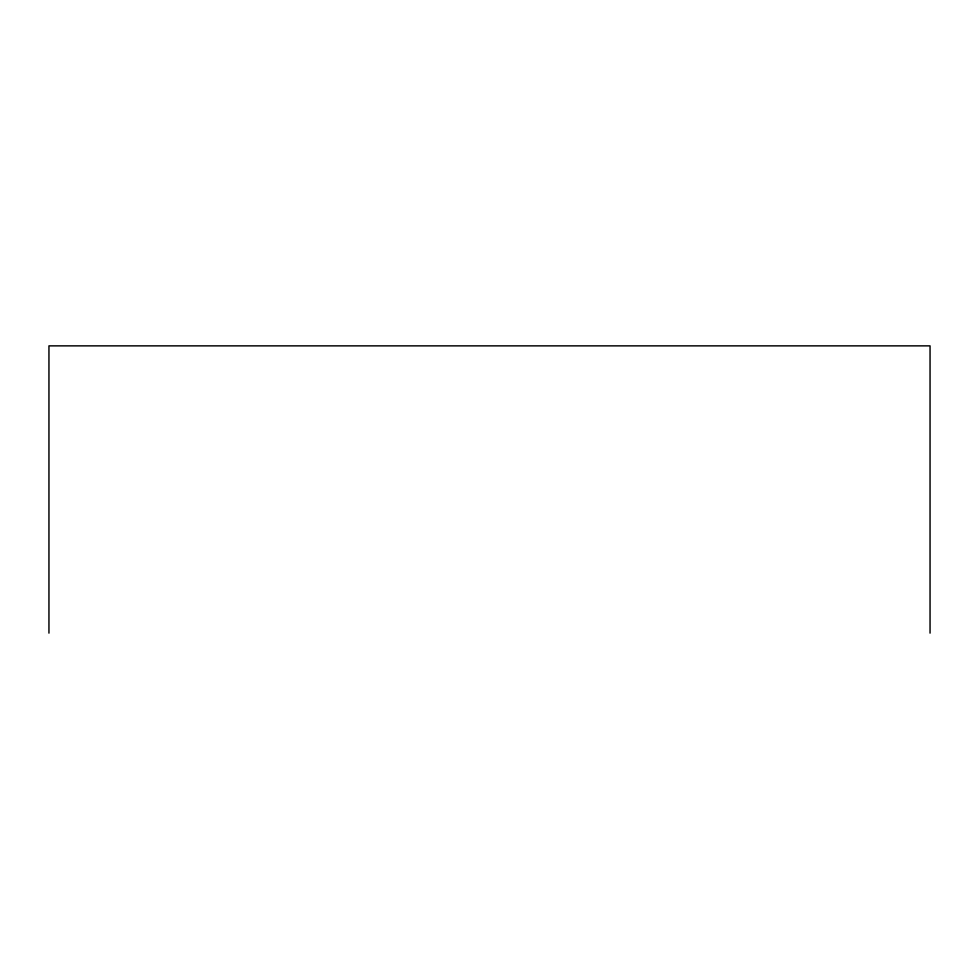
<?xml version="1.0" encoding="UTF-8"?>
<svg xmlns="http://www.w3.org/2000/svg" width="979" height="979" viewBox="0 0 979 979"><rect width="100%" height="100%" fill="white"/><g stroke="black" fill="none" stroke-linecap="round" stroke-linejoin="round"><path stroke-width="1.47" d="M930.05 633.132L930.05 345.868L48.95 345.868L48.95 633.132"/></g></svg>
